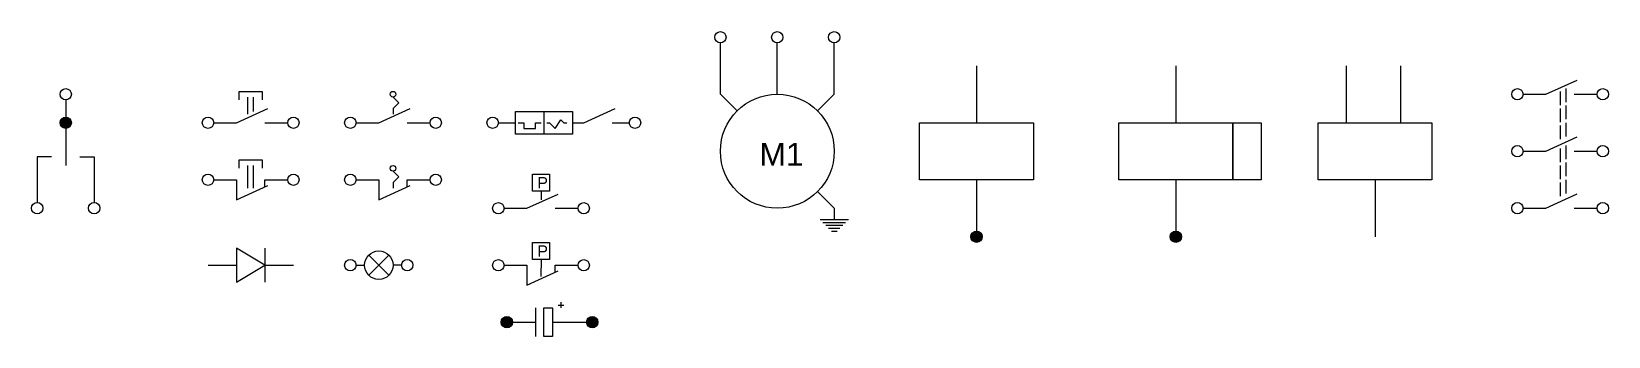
# Model space of a CAD drawing. Header units: millimetres. Extents: x 2144 to 8705, y -937 to 1906.
# Drawn here: x 3194 to 3471, y 1852.5 to 1906 of the extents above; entities that cross this region are included whole.
import ezdxf

# ---------------------------------------------------------------- set-up
doc = ezdxf.new("R2010")
doc.units = ezdxf.units.MM
doc.linetypes.add('ACAD_ISO02W100', pattern=[15, 12, -3])
doc.layers.add('Элементы', color=7, linetype='Continuous', lineweight=30)
doc.styles.get("Standard").update_dxf_attribs({"font": 'arial.ttf'})

msp = doc.modelspace()

# ---------------------------------------------------------------- hatches: boundary and pattern name
at = {"layer": 'Элементы'}
h = msp.add_hatch(color=256, dxfattribs=at)
h.dxf.hatch_style = 1
h.paths.add_polyline_path([(3201, 1890, 1), (3199, 1890, 1)])
h = msp.add_hatch(color=256, dxfattribs=at)
h.dxf.hatch_style = 1
h.paths.add_polyline_path([(3361, 1870, 1), (3359, 1870, 1)])
h = msp.add_hatch(color=256, dxfattribs=at)
h.dxf.hatch_style = 1
h.paths.add_polyline_path([(3396, 1870, 1), (3394, 1870, 1)])
h = msp.add_hatch(color=256, dxfattribs=at)
h.dxf.hatch_style = 1
h.paths.add_polyline_path([(3278.5, 1855, 1), (3276.5, 1855, 1)])
h = msp.add_hatch(color=256, dxfattribs=at)
h.dxf.hatch_style = 1
h.paths.add_polyline_path([(3293.5, 1855, 1), (3291.5, 1855, 1)])

# ---------------------------------------------------------------- linework, layer by layer
for p, q in [((3315, 1895), (3315, 1904)), ((3325, 1895), (3325, 1904)), ((3335, 1895), (3335, 1904)), ((3360, 1900), (3360, 1890)), ((3395, 1900), (3395, 1890)), ((3425, 1890), (3425, 1900)), ((3434.5, 1890), (3434.5, 1900)), ((3460, 1895), (3465.5, 1897.5)), ((3230.5, 1894), (3230.5, 1895.5)), ((3230.5, 1895.5), (3234.5, 1895.5)), ((3234.5, 1895.5), (3234.5, 1894)), ((3317.93, 1892.07), (3315, 1895)), ((3332.07, 1892.07), (3335, 1895)), ((3456, 1895), (3460, 1895)), ((3465, 1895), (3469, 1895)), ((3200, 1894), (3200, 1882.5)), ((3230, 1890), (3235.5, 1892.5)), ((3232, 1891.5), (3232, 1894.5)), ((3233, 1892), (3233, 1894.5)), ((3255, 1890), (3260.5, 1892.5)), ((3257.5, 1894.5), (3258.5, 1893.5)), ((3258.5, 1893.5), (3257.5, 1892.5)), ((3257.5, 1892.5), (3257.5, 1891.5)), ((3284, 1892), (3284, 1888)), ((3291, 1890), (3296.5, 1892.5)), ((3226, 1890), (3230, 1890)), ((3235, 1890), (3239, 1890)), ((3251, 1890), (3255, 1890)), ((3260, 1890), (3264, 1890)), ((3276, 1890), (3279, 1890)), ((3279.5, 1890), (3280.5, 1890)), ((3280.5, 1890), (3280.5, 1889)), ((3282.5, 1889), (3282.5, 1890)), ((3282.5, 1890), (3283.5, 1890)), ((3284.5, 1890), (3285, 1890)), ((3285, 1890), (3286, 1889)), ((3286, 1889), (3287, 1890.5)), ((3287, 1890.5), (3287.5, 1890)), ((3287.5, 1890), (3288, 1890)), ((3289, 1890), (3291, 1890)), ((3296, 1890), (3299, 1890)), ((3280.5, 1889), (3282.5, 1889)), ((3460, 1885), (3465.5, 1887.5)), ((3197.5, 1884), (3195, 1884)), ((3195, 1884), (3195, 1876)), ((3202.5, 1884), (3205, 1884)), ((3205, 1884), (3205, 1876)), ((3456, 1885), (3460, 1885)), ((3465, 1885), (3469, 1885)), ((3230.5, 1882), (3230.5, 1883.5)), ((3230.5, 1883.5), (3234.5, 1883.5)), ((3232, 1878.5), (3232, 1882.5)), ((3233, 1878.5), (3233, 1882.5)), ((3234.5, 1883.5), (3234.5, 1882)), ((3257.5, 1881.5), (3258.5, 1880.5)), ((3226, 1880), (3230, 1880)), ((3230, 1880), (3230, 1876.5)), ((3230, 1876.5), (3235.5, 1879)), ((3235, 1878.77), (3235, 1880)), ((3235, 1880), (3239, 1880)), ((3251, 1880), (3255, 1880)), ((3255, 1880), (3255, 1876.5)), ((3255, 1876.5), (3260.5, 1879)), ((3258.5, 1880.5), (3257.5, 1879.5)), ((3257.5, 1879.5), (3257.5, 1878.5)), ((3260, 1878.77), (3260, 1880)), ((3260, 1880), (3264, 1880)), ((3360, 1880), (3360, 1871)), ((3395, 1880), (3395, 1871)), ((3430, 1880), (3430, 1870)), ((3281, 1874.99), (3286.5, 1877.49)), ((3283.5, 1878), (3283.5, 1876.49)), ((3332.07, 1877.93), (3335, 1875)), ((3460, 1875), (3465.5, 1877.5)), ((3277, 1874.99), (3281, 1874.99)), ((3286, 1874.99), (3290, 1874.99)), ((3332.5, 1873), (3337.5, 1873)), ((3335, 1875), (3335, 1873)), ((3456, 1875), (3460, 1875)), ((3465, 1875), (3469, 1875)), ((3333, 1872.5), (3337, 1872.5)), ((3333.5, 1872), (3336.5, 1872)), ((3334, 1871.5), (3336, 1871.5)), ((3334.5, 1871), (3335.5, 1871)), ((3235, 1865), (3230, 1868)), ((3230, 1868), (3230, 1862)), ((3235, 1868), (3235, 1862)), ((3225, 1865), (3230, 1865)), ((3230, 1862), (3235, 1865)), ((3235, 1865), (3240, 1865)), ((3251, 1865), (3252.5, 1865)), ((3253.23, 1863.23), (3256.77, 1866.77)), ((3253.23, 1866.77), (3256.77, 1863.23)), ((3259, 1865), (3257.5, 1865)), ((3277, 1864.99), (3281, 1864.99)), ((3281, 1864.99), (3281, 1861.49)), ((3283.5, 1866), (3283.49, 1862.99)), ((3286, 1863.76), (3286, 1864.99)), ((3286, 1864.99), (3290, 1864.99)), ((3281, 1861.49), (3286.5, 1863.99)), ((3282.5, 1857.5), (3282.5, 1852.5)), ((3286.5, 1858), (3287.5, 1858)), ((3287, 1858.5), (3287, 1857.5)), ((3277.5, 1855), (3282.5, 1855)), ((3285.5, 1855), (3292.5, 1855))]:
    msp.add_line(p, q, dxfattribs=at)
at = {"layer": 'Элементы', "linetype": 'ACAD_ISO02W100', "lineweight": 25, "ltscale": 0.2}
for p, q in [((3462.5, 1895.5), (3462.5, 1887)), ((3463.5, 1896), (3463.5, 1887.5)), ((3462.5, 1885.5), (3462.5, 1877)), ((3463.5, 1886), (3463.5, 1877.5))]:
    msp.add_line(p, q, dxfattribs=at)
at = {"layer": 'Элементы'}
for points in [[(3279, 1892), (3289, 1892), (3289, 1888), (3279, 1888)], [(3350, 1890), (3370, 1890), (3370, 1880), (3350, 1880)], [(3385, 1890), (3405, 1890), (3405, 1880), (3385, 1880)], [(3405, 1890), (3410, 1890), (3410, 1880), (3405, 1880)], [(3420, 1890), (3440, 1890), (3440, 1880), (3420, 1880)], [(3282, 1881), (3285, 1881), (3285, 1878), (3282, 1878)], [(3282, 1869), (3285, 1869), (3285, 1866), (3282, 1866)], [(3284, 1857.5), (3285.5, 1857.5), (3285.5, 1852.5), (3284, 1852.5)]]:
    msp.add_lwpolyline(points, close=True, dxfattribs=at)
for centre, radius in [((3315, 1905), 1), ((3325, 1905), 1), ((3335, 1905), 1), ((3200, 1895), 1), ((3257.5, 1895), 0.5), ((3325, 1885), 10), ((3455, 1895), 1), ((3470, 1895), 1), ((3200, 1890), 1), ((3225, 1890), 1), ((3240, 1890), 1), ((3250, 1890), 1), ((3265, 1890), 1), ((3275, 1890), 1), ((3300, 1890), 1), ((3455, 1885), 1), ((3470, 1885), 1), ((3225, 1880), 1), ((3240, 1880), 1), ((3250, 1880), 1), ((3257.5, 1882), 0.5), ((3265, 1880), 1), ((3195, 1875), 1), ((3205, 1875), 1), ((3276, 1874.99), 1), ((3291, 1874.99), 1), ((3455, 1875), 1), ((3470, 1875), 1), ((3360, 1870), 1), ((3395, 1870), 1), ((3255, 1865), 2.5), ((3250, 1865), 1), ((3260, 1865), 1), ((3276, 1864.99), 1), ((3291, 1864.99), 1), ((3277.5, 1855), 1), ((3292.5, 1855), 1)]:
    msp.add_circle(centre, radius, dxfattribs=at)

# ---------------------------------------------------------------- texts
for s, height, p in [('M1', 4, (3321.85, 1882.47)), ('P', 2, (3282.85, 1878.47)), ('P', 2, (3282.85, 1866.47))]:
    msp.add_text(s, height=height, dxfattribs=at).set_placement(p)

doc.saveas('drawing.dxf')
